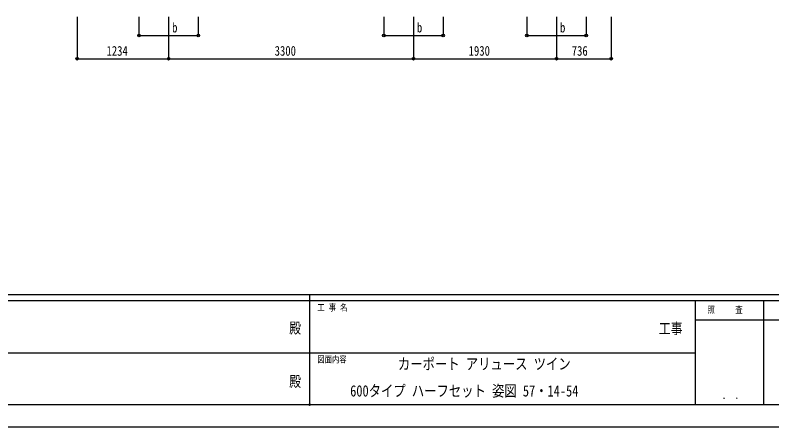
# Model space of a CAD drawing. Units: millimetres, scale not verified. Extents: x -16820 to 16820, y -11880 to 11880.
# Drawn here: x -3989 to 6213, y -11880 to -6325 of the extents above; entities that cross this region are included whole.
import ezdxf
from ezdxf.enums import TextEntityAlignment as Align

# ---------------------------------------------------------------- set-up
doc = ezdxf.new("R2010")
doc.units = ezdxf.units.MM
doc.header["$LTSCALE"] = 40
doc.header["$PDMODE"] = 32
doc.header["$PDSIZE"] = 20
for name, color, linetype in [('0-2_USER1', 3, 'Continuous'), ('0-7_YKK_D', 6, 'Continuous'), ('0-8_YKK_ZWAK', 7, 'Continuous')]:
    doc.layers.add(name, color=color, linetype=linetype)
doc.styles.add('ＭＳ ゴシック', font='')
doc.styles.get('ＭＳ ゴシック').set_extended_font_data('MS Gothic')

msp = doc.modelspace()

# ---------------------------------------------------------------- linework, layer by layer
at = {"layer": '0-7_YKK_D'}
for p, q in [((-3153.92, -6350), (-3153.92, -6914.46)), ((-2319.92, -6349.98), (-2319.92, -6600.98)), ((-1919.92, -6350), (-1919.92, -6914.46)), ((-1919.92, -6350), (-1919.92, -6914.46)), ((-1519.92, -6349.98), (-1519.92, -6600.98)), ((980.08, -6349.98), (980.08, -6600.98)), ((1380.08, -6349.99), (1380.08, -6914.46)), ((1380.08, -6350), (1380.08, -6914.46)), ((1780.08, -6349.98), (1780.08, -6600.98)), ((2910.08, -6349.98), (2910.08, -6600.98)), ((3310.08, -6349.99), (3310.08, -6914.46)), ((3310.08, -6349.99), (3310.08, -6914.46)), ((3710.08, -6349.98), (3710.08, -6600.98)), ((4046.08, -6349.99), (4046.08, -6914.46)), ((-2319.92, -6599.98), (-1519.92, -6599.98)), ((980.08, -6599.98), (1780.08, -6599.98)), ((2910.08, -6599.98), (3710.08, -6599.98)), ((-3153.92, -6913.46), (-1919.92, -6913.46)), ((-1919.92, -6913.46), (1380.08, -6913.46)), ((1380.08, -6913.46), (3310.08, -6913.46)), ((3310.08, -6913.46), (4046.08, -6913.46))]:
    msp.add_line(p, q, dxfattribs=at)
for centre in [(-2319.92, -6599.98), (-1519.92, -6599.98), (980.08, -6599.98), (1780.08, -6599.98), (2910.08, -6599.98), (3710.08, -6599.98), (-3153.92, -6913.46), (-1919.92, -6913.46), (-1919.92, -6913.46), (1380.08, -6913.46), (1380.08, -6913.46), (3310.08, -6913.46), (3310.08, -6913.46), (4046.08, -6913.46)]:
    msp.add_circle(centre, 17, dxfattribs=at)
at = {"layer": '0-8_YKK_ZWAK'}
for p, q in [((15580.08, -10100), (-15619.92, -10100)), ((-19.92, -10100), (-19.92, -11580)), ((-19.92, -10180), (-5219.92, -10180)), ((5180.08, -10180), (-19.92, -10180)), ((6100.08, -10180), (6100.08, -11580)), ((7940.08, -10440), (5180.08, -10440)), ((-5189.92, -10880), (-19.92, -10880)), ((-19.92, -10880), (5180.08, -10880)), ((-5219.92, -11580), (-19.92, -11580)), ((-19.92, -11580), (5180.08, -11580)), ((5180.08, -11580), (7940.08, -11580))]:
    msp.add_line(p, q, dxfattribs=at)
msp.add_lwpolyline([(-16820, -11880), (16820, -11880), (16820, 11880), (-16820, 11880)], close=True, dxfattribs=at)
msp.add_lwpolyline([(7940.08, -10180), (5180.08, -10180), (5180.08, -11580)], dxfattribs=at)
msp.add_point((-19.92, -11580), dxfattribs=at)

# ---------------------------------------------------------------- texts
at = {"layer": '0-2_USER1', "style": 'ＭＳ ゴシック', "width": 0.8}
for s, p in [('カーポート アリュース ツイン', (1171.23, -11152)), ('600タイプ ハーフセット 姿図 57・14-54', (527.81, -11516))]:
    msp.add_text(s, height=152.5, dxfattribs=at).set_placement(p, align=Align.BOTTOM_LEFT)
at = {"layer": '0-7_YKK_D', "style": 'ＭＳ ゴシック', "width": 0.8}
for s, p in [('b', (-1873.03, -6597.98)), ('b', (1426.97, -6597.98)), ('b', (3356.97, -6597.98)), ('1234', (-2757.72, -6912.46)), ('3300', (-490.72, -6912.46)), ('1930', (2124.28, -6912.46)), ('736', (3514.88, -6912.46))]:
    msp.add_text(s, height=132, dxfattribs=at).set_placement(p, align=Align.BOTTOM_LEFT)
at = {"layer": '0-8_YKK_ZWAK', "style": 'ＭＳ ゴシック', "width": 0.8}
for s, height, p in [('工 事 名', 87.98, (85.08, -10340)), ('照     査', 87.98, (5345.68, -10370)), ('殿', 146.6, (-294.67, -10663.33)), ('工事', 146.6, (4689.33, -10669.86)), ('図面内容', 87.98, (85.08, -11040)), ('殿', 146.6, (-294.67, -11383.33)), ('． ．', 103.7, (5540, -11537.41))]:
    msp.add_text(s, height=height, dxfattribs=at).set_placement(p, align=Align.BOTTOM_LEFT)

doc.saveas('drawing.dxf')
